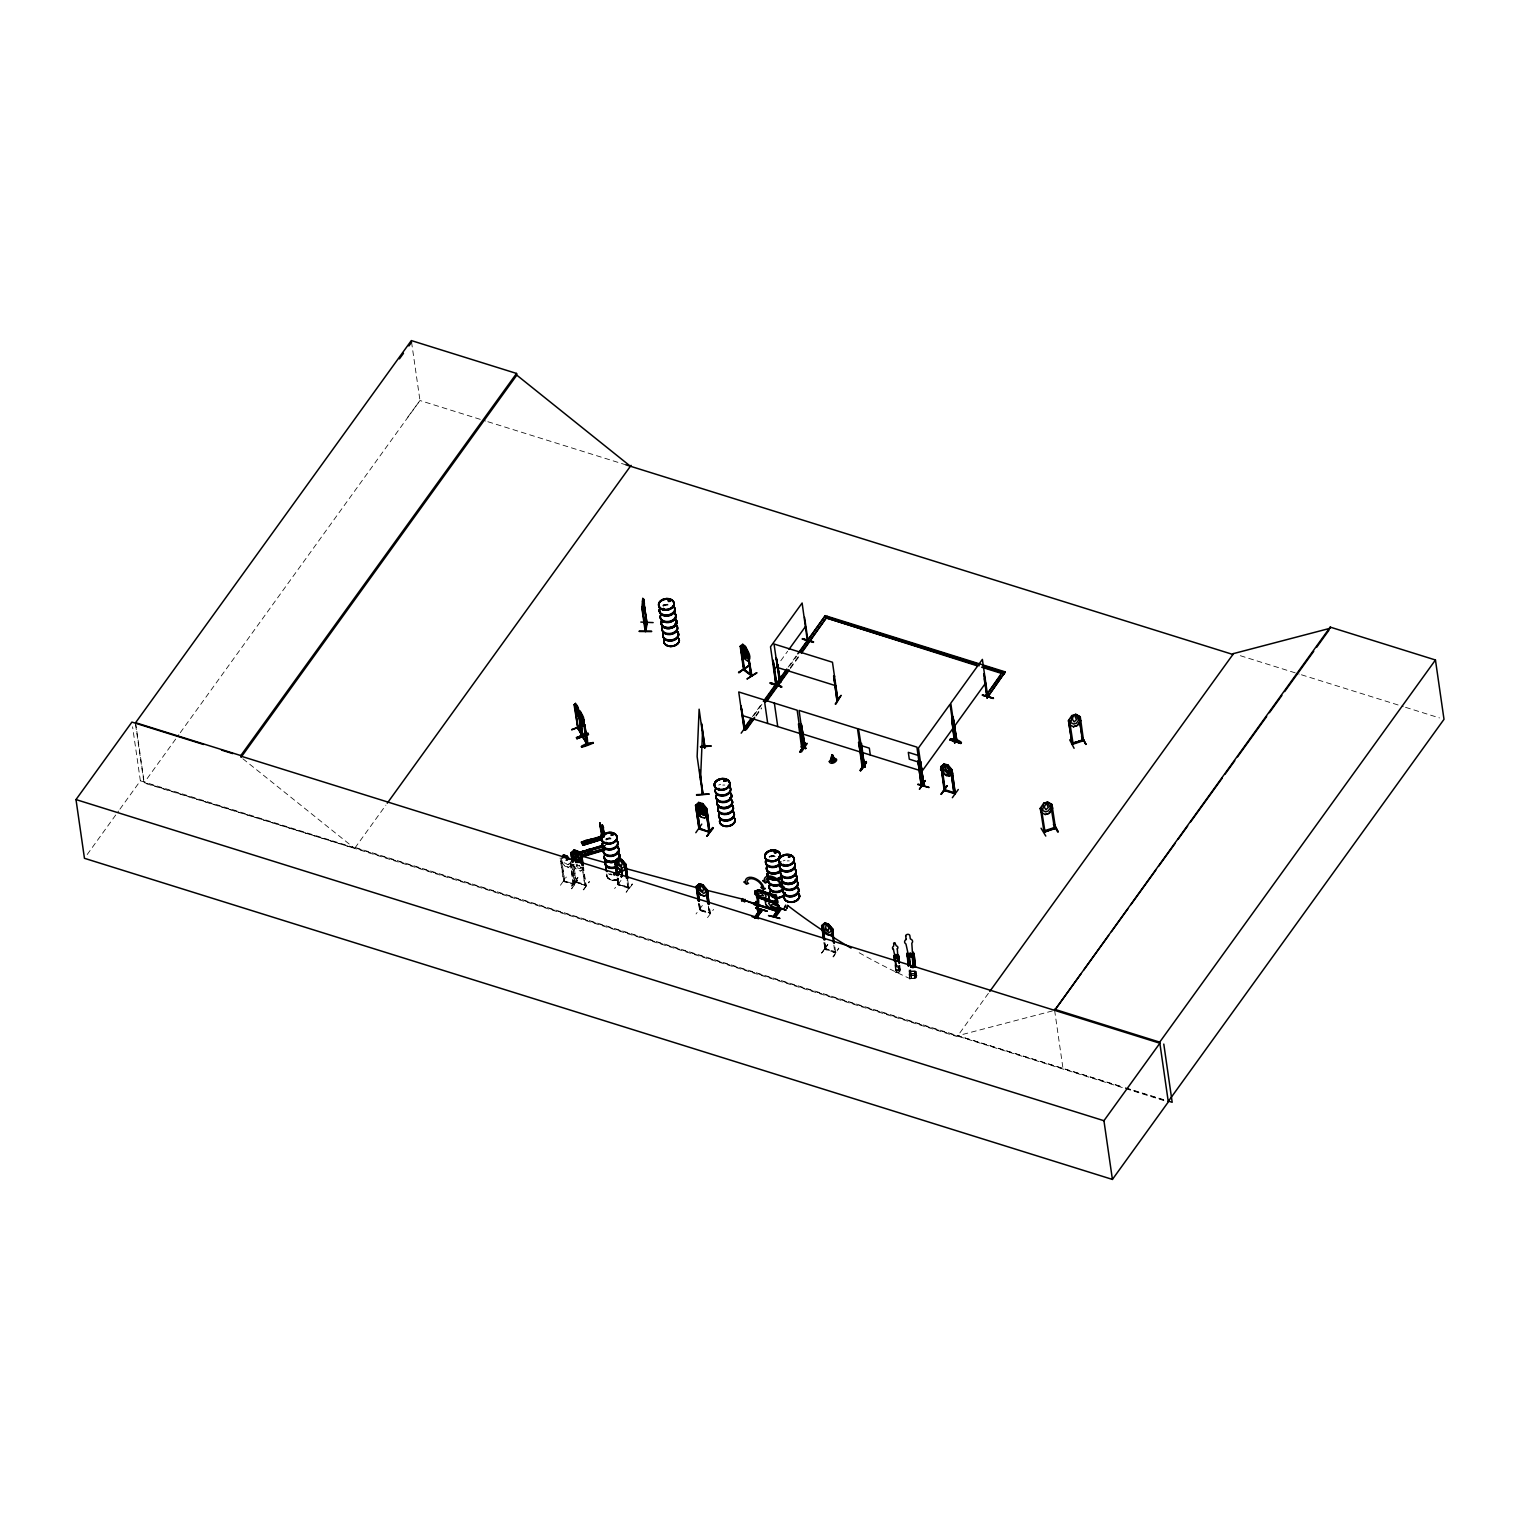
<?xml version="1.0" encoding="UTF-8"?>
<svg xmlns="http://www.w3.org/2000/svg" width="1520" height="1520" viewBox="0 0 1520 1520"><rect width="100%" height="100%" fill="white"/><g stroke="black" fill="none" stroke-linecap="round" stroke-linejoin="round"><path stroke-width="0.75" stroke-dasharray="5 3.75" d="M896.781 965.865L896.553 965.105M606.822 873.924C605.568 880.175 614.46 881.847 618.697 879.263A7.809 5.491 -8.2 0 1 610.014 879.586A7.809 5.491 -8.2 0 1 607.012 874.057A7.771 5.472 -8.2 0 0 610.033 879.586A7.771 5.472 -8.2 0 0 618.621 879.206M560.443 885.248L566.314 877.04M572.033 886.179L577.98 877.629L572.052 885.837M620.996 880.441L614.612 888.535M564.015 862.695L565.022 863.17M87.191 854.525L118.56 811.053M119.909 809.172L140.372 780.824L132.582 726.788M988.38 993.358L957.163 1036.621L144.229 782.648L178.866 734.635M180.253 732.716L419.976 400.52L411.578 342.285M135.603 724.736L144.001 782.971L354.654 848.388L385.871 805.144M560.937 861.232L564.946 866.191L568.651 867.35L571.71 864.595M568.594 867.236L564.946 866.191L560.823 861.232M572.755 865.146L576.935 870.01L580.716 871.093L583.642 868.528M564.642 881.391L563.407 881.448M580.64 870.96L583.832 868.509M571.52 886.084L577.448 877.876M574.237 883.975L573.401 883.31M573.477 864.633L576.137 882.778L574.978 882.417L572.698 864.044M577.391 880.099L571.501 888.782M571.653 888.782L577.524 880.517M585.808 884.925L584.839 884.507M582.901 865.431L585.884 885.818L584.725 885.457L582.445 867.084M583.224 889.732L589.608 881.733M583.68 889.922L589.152 881.524M618.051 884.811L618.298 883.671M618.127 878.104C615.619 887.642 622.934 884.488 627.779 887.072M780.767 660.763L787.645 651.244M627.969 886.673L627.95 888.003L627.076 880.555M628.121 886.73L628.957 887.053M752.381 716.68L762.014 703.342M788.139 667.128L796.385 655.69M626.145 892.183L632.149 883.937M753.863 715.502L762.109 704.064M789.621 665.95L796.499 656.431M755.896 715.426L761.387 707.807M790.267 667.793L798.513 656.355M755.991 716.167L761.501 708.548M790.381 668.515L799.995 655.177M702.373 905.483L696.027 913.957M699.542 903.526L700.245 909.777M700.492 910.594L710.486 912.513L709.099 912.665M709.194 912.494L709.688 912.988M707.541 917.624L713.602 909.397M821.826 952.888L827.811 944.661L821.883 952.888M824.904 942.704L826.253 949.506L824.695 948.594M834.48 951.843L835.981 952.546L824.904 948.271M833.872 945.155L834.727 952.603L834.632 951.311M835.753 951.653L825.949 949.164L834.765 952.565M832.922 956.783L838.793 948.1L833.53 956.954M407.835 417.088L419.976 400.52L485.602 421.021M577.562 864.443L575.985 866.742L578.284 865.203L581.248 868.395L578.816 864.861M579.747 865.374L577.581 866.077L576.156 864.253M899.156 965.276L900.505 972.002L895.736 972.591L897.199 972.42L895.812 972.61L894.539 961.286M899.878 972.059L899.403 964.478M909.473 978.861L916.655 977.93M911.221 978.462L909.758 970.083M914.47 978.196L915.458 978.082M916.218 977.816L909.891 978.633L908.96 970.007M897.902 965.827L896.952 965.789M569.734 863.265L567.644 864.728L562.552 861.023M581.723 867.103L579.633 868.547L577.239 867.806L574.541 864.861M564.433 880.954L563.483 880.65M700.53 909.758L699.447 909.454M700.606 910.651L699.732 903.241M835.658 951.976L834.309 943.388M909.644 978.861L908.561 970.216M914.565 978.234L913.786 971.736M563.597 880.289L564.623 881.79L561.127 858.249M563.616 881.125L574.579 884.545L571.064 861.023M575.073 881.22L576.289 881.6L575.32 881.258M576.08 882.702L574.864 881.562L585.827 885.742L576.118 882.132M573.344 884.165L570.076 860.7M574.066 883.956L564.547 881.163L574.446 883.69M618.241 884.526L629.09 887.908M628.71 887.357L619.172 884.583M699.523 909.093L700.625 909.435M698.535 903.222L699.618 910.385L710.239 913.691L709.479 906.3M825.873 949.772L825.113 942.419M835.601 952.812L824.828 949.411M1052.391 1010.952L957.809 1035.709L1123.166 1087.085M899.897 969.114L895.755 969.627M915.401 970.919C898.51 974.966 921.975 964.763 916.085 977.835M619.001 885.153L618.336 877.819M627.532 878.788L628.995 888.231L628.083 880.859M575.472 882.056L586.15 885.495L583.433 867.388M563.73 881.068L560.69 860.016M574.104 884.792L570.874 861.308M699.637 909.055L698.744 902.937M710.144 913.634L709.27 906.585M825.018 948.233L825.987 948.575M915.002 977.968L914.223 971.337M628.71 888.25L618.165 884.849L617.139 877.8M1125.427 1087.788L1163.94 1099.739M1240.339 655.709L1299.182 674.082M1301.443 674.785L1403.264 706.591M1405.525 707.313L1439.478 717.915M487.863 421.724L625.898 464.835M618.393 883.69L619.343 884.051L618.108 884.07M700.777 909.72L709.308 912.38M699.77 909.986L710.6 913.33M821.389 953.135L827.754 944.68M576.327 881.847L585.903 884.602M573.154 884.488L574.294 884.849L563.54 881.486L560.139 857.945M355.319 847.495L1123.47 1087.465M1125.712 1088.168L1163.769 1100.062M140.372 780.824L1123.546 1087.959M1125.788 1088.662L1163.845 1100.556M568.404 864.329L569.164 864.291M823.916 942.4L824.98 949.563L824.125 942.115M618.165 884.887L617.348 877.515M576.403 882.398L573.686 864.348M911.658 978.595L909.929 978.443L909.53 970.102M895.337 961.191L896.287 972.534L900.182 971.793L899.099 972.173L898.358 965.371M896.287 972.534L894.805 961.134M632.643 884.108L626.221 892.145M242.877 758.765L354.654 848.388M572.812 865.051L576.935 870.01M627.893 887.889L626.886 880.84M584.839 885.438L582.236 867.369M574.978 882.417L572.489 864.329M1054.633 1010.363L1063.088 1069.073M899.688 967.29L895.584 968.031M708.491 905.977L709.384 913.387L708.282 906.262M570.209 863.341L573.306 884.602M561.336 857.964L564.832 881.505M135.584 722.703L144.229 782.648M915.971 971.47L916.579 977.987L915.819 971.508M914.983 971.584L915.705 978.063M914.755 971.622L915.363 978.139L914.603 971.66M910.746 969.95L911.582 978.633L910.594 970.007M910.29 969.836L911.088 978.481M909.093 969.988L910.309 978.785A620.521 462.422 0.1 0 1 857.983 952.09M899.802 965.2L900.429 972.002M896.002 961.115L897.104 972.439M895.603 961.039L896.648 972.496M663.157 606.195A7.809 5.491 -8.2 0 1 669.028 605.093M662.986 605.416A7.923 5.567 -8.2 0 1 668.952 604.314M663.005 605.112A7.809 5.491 -8.2 0 1 664.848 604.39M663.043 605.758A7.923 5.567 -8.2 0 1 668.99 604.656M606.119 840.009A7.809 5.491 -8.2 0 1 611.99 838.926M605.967 839.249A7.923 5.567 -8.2 0 1 611.914 838.147M605.967 838.926A7.809 5.491 -8.2 0 1 609.824 837.843M606.005 839.572A7.923 5.567 -8.2 0 1 611.952 838.47M618.564 878.845A7.79 5.491 -8.2 0 1 609.957 879.225A7.79 5.491 -8.2 0 1 606.974 873.715A7.771 5.472 -8.2 0 0 610.831 879.529A7.771 5.472 -8.2 0 0 620.122 877.8M611.99 874.874A7.79 5.491 -8.2 0 1 608.456 873.772M611.895 874.589A7.923 5.567 -8.2 0 1 609.976 874.19M611.857 874.247A7.923 5.567 -8.2 0 1 609.938 873.867M722.76 785.08A7.809 5.491 -8.2 0 1 724.793 785.08M718.751 785.08A7.809 5.491 -8.2 0 1 720.613 784.358M771.229 856.919A7.809 5.491 -8.2 0 1 775.257 856.539M769.215 856.862A7.923 5.567 -8.2 0 1 775.162 855.76M769.215 856.558A7.809 5.491 -8.2 0 1 775.086 855.456M769.272 857.204A7.923 5.567 -8.2 0 1 775.219 856.083M787.227 860.909A7.809 5.491 -8.2 0 1 789.241 860.909M783.218 860.928A7.809 5.491 -8.2 0 1 785.061 860.206M899.365 971.888L898.643 965.105L899.365 971.888M899.536 965.865L895.432 966.587L899.536 965.865M899.973 969.969L895.869 970.691L899.973 969.969M915.648 973.332L909.492 974.415L915.648 973.332M915.819 974.928L909.663 976.03L915.819 974.928"/><path stroke-width="1.5" d="M644.062 603.535L643.739 609.615L642.751 598.386L641.877 608L642.447 607.202L645.791 631.484L647.197 622.801M758.518 914.451L755.858 902.975L757.074 903.355C761.558 931.228 754.927 898.206 756.903 901.987M775.295 900.942L776.587 901.208L775.846 904.058M576.175 704.729L577.6 711.854L576.688 705.584M581.21 713.469L582.635 720.594L581.723 714.343M696.54 795.188L709.004 794.086M699.618 770.773L703 794.371L699.656 769.975M701.575 724.242L704.957 747.84L705.052 746.871M704.406 747.669L704.444 746.016L704.881 747.213M703.076 794.181L702.335 792.737M700.549 747.099L711.018 745.997L700.549 746.586M923.704 784.13L923.381 785.726L920.626 761.444L923.685 785.023M954.465 742.653L951.71 718.39L954.883 742.824L955.586 741.969L954.503 742.691L955.415 741.038M955.7 739.993L956.213 740.031M896.477 955.32L896.002 954.446L895.964 955.605M910.613 952.926L909.834 953.116M700.511 780.026L702.506 732.697M602.471 835.943L603.459 835.544L603.763 837.197M831.63 761.843L832.257 754.699L835.183 760.589L833.815 761.919L830.946 761.235L831.839 754.946L830.946 761.235M599.754 825.626L600.134 823.042M599.868 822.7L599.906 826.652M601.692 830.376L602.376 837.729L600.704 824.923L601.065 827.773M602.376 824.676L602.281 829.749M602.205 829.084L602.3 824.98L604.694 834.328M639.255 631.484L651.605 631.598M639.198 631.104L651.567 631.199M575.472 703.418L575.776 708.548L578.816 713.697M770.26 683.468C805.315 694.583 746.966 675.013 781.261 686.793M770.488 682.632L781.489 686.451M917.795 784.567L929.1 787.493L918.061 784.073M960.906 743.356L949.867 739.974C950.551 736.915 963.3 741.057 960.83 743.527L949.829 739.651L961.134 743.071M950.361 738.91L961.457 742.672L950.38 739.366M753.73 903.887L744.781 900.391L753.996 903.279M581.932 843.087L581.476 842.118L581.913 843.068L603.326 836.589L602.566 835.373M603.155 835.734L581.495 842.156M587.689 851.656L588.601 850.345M591.679 840.978L591.736 840.009M580.469 712.025L579.443 713.127C579.405 712.823 583.566 713.146 584.136 721.05L583.699 719.986L587.518 744.572L582.331 736.079L587.119 744.705C590.425 738.777 573.515 688.541 583.148 722.931L583.851 722.456M586.644 743.907L586.511 743.166M775.732 902.291L774.725 901.74L774.668 903.089L756.58 896.591L777.518 903.146L759.278 897.826L766.137 900.714M756.599 896.686L756.694 897.484M757.682 897.522C758.271 915.458 760.171 894.235 756.542 896.876M775.542 909.473L775.789 910.917L757.777 905.388L758.005 904.248M775.295 895.033C774.212 893.418 781.128 905.236 776.169 902.994M831.269 759.658L831.915 754.813L832.181 759.107L830.813 760.437M757.644 902.861L757.112 903.602C749.987 902.766 757.359 902.272 756.58 905.198L753.863 904.362L753.844 902.785M759.107 913.824L756.846 896.458M776.454 912.817L775.941 908.656M606.936 842.65L605.758 842.422L606.613 843.106M606.024 842.916L606.1 843.068M612.617 834.214L611.458 834.955L612.066 833.758M612.484 835.05C613.89 833.245 610.014 836.228 613.073 834.822M662.606 609.197A7.771 5.472 -8.2 0 1 662.226 599.697A7.79 5.491 -8.2 0 1 674.025 603.364A7.79 5.491 -8.2 0 1 662.587 609.178A7.79 5.491 -8.2 0 1 662.226 599.678A7.771 5.472 -8.2 0 1 674.025 603.383A7.771 5.472 -8.2 0 1 662.606 609.197L663.936 608.703M663.461 609.083L663.499 608.361M669.541 600.989L670.168 600.267M670.187 601.122L669.845 600.609M718.371 789.165A7.771 5.472 -8.2 0 1 717.991 779.665A7.771 5.472 -8.2 0 1 729.771 783.351A7.809 5.491 -8.2 0 1 718.352 789.165A7.809 5.491 -8.2 0 1 717.972 779.627A7.809 5.491 -8.2 0 1 729.809 783.332A7.771 5.472 -8.2 0 1 718.371 789.165L718.903 788.329M726.066 780.881L724.831 779.874L723.862 781.299M769.519 860.681L769.728 860.149M774.288 851.903L774.326 852.758M783.123 864.272L783.997 865.013L782.857 864.899A7.809 5.491 -8.2 0 0 794.276 859.218A7.771 5.472 -8.2 0 0 782.458 855.513A7.771 5.472 -8.2 0 0 782.819 865.013A7.771 5.472 -8.2 0 0 794.238 859.199A7.809 5.491 -8.2 0 0 782.439 855.513A7.809 5.491 -8.2 0 0 782.819 865.051M788.329 857.128L789.108 855.836L789.184 857.147M779.741 918.498L768.512 915.553L779.722 918.194M646.589 623.58L643.34 599.279L647.102 623.485M642.295 608L642.523 606.917M643.91 599.279L642.751 598.519L643.796 599.773M640.851 622.079L653.144 622.592M644.48 609.52L643.853 612.579L644.309 602.927M646.627 621.832L646.418 622.687M646.551 621.946L645.24 631.579L641.877 608M645.62 630.705L646.722 622.763M744.192 648.945L744.002 653.068L745.978 655.88L746.396 653.448L744.306 648.869M1055.45 827.526L1045.019 831.896L1041.238 807.747M1040.782 812.079L1045.266 814.606L1049.237 813.295L1052.562 808.203L1052.03 804.479L1047.584 802.047L1043.613 803.339L1047.584 802.237L1051.954 804.631L1055.564 828.381L1055.241 827.222L1054.31 827.925M1083.608 740.297L1072.797 742.862L1073.158 744.173L1069.434 719.948M1073.253 715.673L1072.398 719.283L1074.165 721.943L1076.483 719.663L1074.545 715.255L1073.31 715.768M744.154 670.358L743.85 668.648M743.527 669.864L751.564 675.925L747.688 651.586L751.887 675.697L743.945 669.579L740.544 645.905L742.691 644.252L745.389 646.399L747.232 651.073L750.728 675.431L751.792 674.785L750.519 674.424L751.773 675.545M744.667 670.092L741.285 646.646L740.221 646.323L741.38 646.285M575.928 862.619L576.745 859.731L577.942 860.092M700.606 806.74L700.074 811.167L702.696 813.371L703.418 810.654L700.663 806.645M700.777 884.716L700.245 889.162L702.867 891.366L703.589 888.649L700.701 884.811M826.158 923.894L825.626 928.321L828.248 930.525L828.97 927.808L826.082 923.989M944.718 767.657L945.478 764.864L948.328 768.759M563.331 857.489L564.243 857.622M742.748 644.385L742.368 649.819L744.42 653.372L746.187 654.721L747.631 653.885M756.941 897.142L774.877 902.804M758.081 905.046L775.998 910.632M776.207 896.401L758.157 889.979L776.359 895.356M776.511 903.545L775.694 895.964L776.473 903.089M705.014 747.707L701.613 723.444M1045.779 836.057L1041.048 828.229M645.677 630.629L645.411 630.591M807.462 641.611L802.123 603.003L770.507 646.798L775.884 684.646L775.827 683.601M776.739 683.183L775.77 683.582M807.044 641.402L807.918 639.977L806.854 640.528M923.362 784.814L923.875 785.878L920.949 763.705M923.438 785.555L924.293 784.225M956.745 740.316L952.983 716.604L956.327 740.886M984.181 678.832L987.221 697.984L987.145 696.236M562.153 858.23L563.407 854.924L567.112 856.083L569.848 859.408M698.782 828.913L699.941 829.274L696.73 805.277L695.723 805.125L698.763 802.37L697.984 808.374L703.057 812.079L705.147 810.616L702.43 803.605M699.39 805.79L698.459 811.775L703.551 815.48L705.641 814.017L702.905 807.006L699.314 805.885L696.255 808.412M707.256 889.865L703.133 884.906L699.409 883.747L698.63 889.77L703.722 893.456L705.812 892.012L703.076 884.982L699.352 883.842L696.236 886.426L698.212 900.885M822.32 929.233L826.329 934.173L830.053 935.332L833.226 932.672L832.58 928.929L828.495 924.084L824.733 923.001L823.612 926.136L824.011 928.929L829.103 932.634L831.193 931.171L828.457 924.16L824.79 922.925L821.617 925.585M776.625 901.436L775.523 900.676M695.818 832.713L701.765 824.106M780.52 680.105L782.325 676.97L775.941 685.52M801.458 752.001L807.291 743.394M860.681 770.754L866.476 762.527M941.165 794.257L947.036 786.03M785.46 906.566L784.396 907.573L785.688 905.103M645.734 631.465L642.01 607.183M568.328 859.047L566.086 860.263M590.083 840.522L591.812 840.826M587.708 851.39L589.969 850.459L589.817 852.264M1071.79 743.299L1072.968 742.919M1082.734 740.962L1079.048 717.193L1080.264 716.756L1083.57 740.734L1082.24 739.784L1083.38 739.48M1045.076 831.193L1043.708 831.953L1055.412 828.096M1053.987 827.678L1043.803 830.984M1055.431 828.457L1043.917 832.257M668.287 600.742L668.344 601.331M669.788 601.008L668.078 600.457M668.857 601.654L670.206 600.799M724.869 781.071L724.204 780.273M774.63 852.188L776.188 851.561L775.523 852.435M776.416 852.568L774.801 852.891M744.743 670.206L744.553 669.142M742.634 900.752C740.81 903.298 741.741 896.99 743.033 898.928M1068.484 720.651L1072.208 744.458L1068.446 720.556L1071.809 715.54L1075.818 714.324L1080.15 716.832L1079.2 717.478M1080.815 720.499L1077.433 725.496L1073.424 726.712L1077.319 725.344L1080.682 720.499M1040.896 812.003L1040.231 808.355L1043.613 803.339L1042.72 810.502L1045.57 811.889L1048.135 811.034L1050.377 807.975L1047.584 802.237M1052.467 808.298L1049.237 813.295L1045.266 814.397M944.471 789.241L945.212 790.818L940.975 766.498L944.566 790.134L955.301 793.478L951.957 769.861M944.167 790.514L941.108 766.574M941.982 766.536L941.051 766.669L944.129 763.895L947.853 765.016L952.071 769.861L952.546 773.68M941.051 766.669L944.186 764.009L943.331 769.918L948.442 773.585L950.551 772.103L947.815 765.092L951.995 769.937L955.111 793.763L944.3 790.514M945.725 775.067C929.974 755.364 956.175 793.497 944.129 763.895M952.071 769.861L950.608 769.937L954.047 793.554L950.817 769.652M947.853 765.016L949.392 776.283L952.413 773.604M776.91 684.057L773.091 660.326L776.511 684.627M743.945 728.897L745.294 730.075L741 705.945L745.294 730.075L744.078 729.695M780.596 682.1L776.302 657.989L780.596 682.1L779.304 680.979M802.313 639.046L813.637 641.953L802.636 638.59M746.966 724.964L741.171 733.172M782.325 676.97L776.397 685.235M745.503 729.79L744.135 729.809L738.739 691.961L797.164 710.22L802.617 748.049M777.48 684.38L780.805 681.815M798.437 723.9L801.667 747.802L802.731 748.011L799.425 724.204M833.739 675.925L836.874 699.789L833.739 675.925L837.919 700.093L832.466 662.245L774.041 644.005L779.494 681.796M834.727 676.229L833.53 676.21M801.325 724.394L805.505 748.543L801.325 724.394L804.593 748.239L805.619 748.505M801.382 746.776C804.764 747.973 800.318 745.94 801.667 747.802M801.819 747.384L802.617 747.973M805.714 743.28L799.9 751.982L805.771 743.337M837.007 699.789C840.123 698.991 834.936 698.25 837.862 700.036M836.874 698.934L838.109 698.896M835.202 704.026L841.054 695.324L835.81 704.197M804.27 747.27L805.524 747.897M858.553 742.634L859.75 742.653L858.553 742.634L862.942 766.498L857.489 728.669L799.064 710.41L804.403 748.182L805.828 748.22L804.479 746.985M863.626 766.935L860.548 743.147L864.728 767.22L863.873 765.757M864.576 767.239L861.536 743.451M861.707 765.282L863.493 766.023M861.745 765.472L862.809 765.567M861.954 766.118L858.762 742.349M860.244 770.013C873.696 749.474 860.871 773.015 860.377 770.412M860.187 770.678L866.02 761.71M917.985 761.102L921.158 784.871L917.985 761.102L922.203 785.251L916.921 747.137L858.496 728.878L864.728 767.22M984.048 673.55L987.297 697.984L983.915 674.405M993.263 698.516L982.224 695.153L993.168 698.193M982.528 694.868L993.51 698.25M920.968 784.225L922.355 784.073L921.31 783.712M919.448 789.184L925.3 780.501L919.505 789.089M987.829 697.167L986.917 697.794L987.753 696.217M941.279 794.371L947.074 785.65L941.222 793.877M945.212 790.742L942.039 766.84M953.933 792.699L954.978 792.908M952.356 797.696L958.284 789.488M1080.967 973.864L1054.633 1010.363L1330.228 627.114L1435.45 659.984L1159.703 1042.131L1168.31 1101.943L1112.412 1179.425L84.455 858.306L76 799.577L131.917 722.095L203.604 744.496M240.806 755.573L516.553 373.445L411.331 340.575L135.584 722.703L240.806 755.573L241.053 757.283L516.8 375.155L516.553 373.445M387.258 803.206L631.066 465.348M575.605 703.361L574.598 704.444L577.923 728.916L574.066 704.634C581.951 701.575 578.265 732.222 582.008 735.927L577.695 727.035M587.347 743.622L583.338 736.934M564.699 855.988L567.511 859.902M572.166 862.068L571.007 852.549L574.123 849.984L577.847 851.143L582.027 856.007M572.831 860.13L571.995 852.739M574.199 850.098L573.287 856.083L575.966 859.028M576.232 861.441L571.539 856.292L575.681 861.232L580.184 862.562M575.396 858.952L572.204 861.422M581.913 865.108L580.602 856.083L581.799 856.102M582.578 863.17L581.913 856.007L583.11 865.146M580.545 862.885L579.101 859.902L575.32 858.838M579.348 862.372C586.473 855.627 578.265 866.039 575.244 861.061M615.011 860.966L617.006 875.159M616.797 875.444C613.225 855.323 616.436 857.641 617.785 875.748M618.013 858.515L621.718 859.484L625.917 864.348L627.741 878.503M615.372 864.709L619.552 869.573L623.276 870.751L626.449 868.072L625.917 864.348L627.532 878.788M615.486 864.728L619.666 869.421L623.257 870.542M621.68 859.56L624.416 866.571L622.326 868.034L617.234 864.329L618.089 858.439L614.821 860.985L618.013 858.325L621.661 859.56L625.746 864.424L624.625 863.854L626.753 878.199M626.544 878.484L624.72 864.101M773.889 670.282L778.012 664.582M789.013 649.344L805.505 626.487M751.013 718.58L744.135 728.099L746.377 729.505L744.249 728.84M763.382 701.423L786.771 669.028M797.772 653.79L825.265 615.676L1005.195 671.878L988.323 696.046L1005.195 671.878M745.617 726.94L751.108 719.321M764.864 700.264L786.866 669.769M799.254 652.612L825.265 615.676M746.263 728.764L754.509 717.345M765.51 702.088L788.899 669.693M801.268 652.536L827.393 616.341L801.382 653.277M746.377 729.505L754.623 718.067M766.992 700.929L788.994 670.434M695.571 805.049L698.953 829.008M696.312 808.317L699.314 805.676L703.019 806.835L707.218 811.699L707.693 815.518M704.083 814.701L700.302 813.637L696.293 808.678M698.991 828.97L709.688 832.314L706.667 808.393L702.468 803.529L706.591 808.488L709.954 831.991L698.991 828.571M696.673 812.079C698.839 815.404 704.368 821.313 707.75 815.423M703.019 806.835L707.028 811.775M700.302 813.637L704.007 814.587L707.066 812.041M700.112 828.343L709.574 832.257L705.261 808.45L706.458 808.469M704.007 814.587L707.009 812.136M704.558 817.893L707.636 815.347M699.922 828.628L698.972 827.678L699.884 828.381M696.692 804.992L699.751 829.217M708.776 830.775L709.612 831.421M708.852 831.649L705.66 808.108M712.728 827.545L706.876 836.247L712.823 827.602M706.876 836.247L713.355 828.134M696.236 886.426L698.421 900.6M699.2 901.189L697.376 886.806M708.928 904.229L707.313 889.77L707.788 893.589L704.672 896.173L700.967 895.014L696.958 890.055M700.967 895.014L696.844 890.055M707.94 903.925L705.907 889.827L707.104 889.846M704.672 895.964L701.005 894.938M829.217 761.558L832.029 757.967M829.312 761.748C831.459 766.726 841.662 758.309 833.587 758.385M754.908 891.309L755.269 894.292L760.076 897.047L763.553 898.13L766.042 897.085L765.757 895.166C764.446 892.164 752.78 887.699 755.155 894.292L760.304 898.51M755.573 892.525L761.501 893.38L763.572 895.831L759.886 895.622L755.649 892.449M776.245 896.477L758.271 890.777L776.454 896.192M758.974 889.922L754.775 891.233L758.993 889.732L763.629 891.176L768.607 895.66L769.044 898.643M753.863 904.362L756.58 905.198M755.953 901.645L757.321 903.013L755.953 901.645L757.169 902.025M775.675 910.138L757.682 904.495L775.789 910.917M755.896 908.143L767.182 911.107L756.238 907.687M764.845 899.935L769.101 898.548L768.683 895.565M754.243 917.681L760.209 909.454M754.68 917.795L760.722 909.302L754.851 917.871M762.128 910.043L756.067 918.251L762.584 910.195M765.757 904.666L765.396 901.588M756.2 918.27L762.052 909.986M769.595 900.296L774.25 901.55L779.114 906.034M776.34 895.204L777.195 903.602M774.155 901.721L779.228 906.034L779.665 909.017L775.447 910.499M776.188 901.778L774.991 900.182L775.124 901.17M774.725 902.538L775.466 900.904M776.036 900.79L774.82 900.41M770.906 908.884L765.833 904.571M773.091 916.446L779.057 908.2L786.049 909.872L779.437 907.801M773.604 916.541L779.57 908.067M779.627 908.428L773.585 916.275M779.665 909.017L771.78 907.782L768.474 903.051L770.944 902.006M774.915 917.016L780.862 908.466L774.934 916.674M775.504 917.168L781.432 908.96M921.804 771.514L953.42 727.719M954.161 726.693L985.758 682.879M1000.692 675.298L986.195 695.381L1001.908 672.752L1004.15 674.215M823.251 937.688L821.807 925.566L823.783 939.759M824.239 938.011L822.738 925.984L824.771 940.063M828.4 924.236L832.637 929.024M826.329 934.173L830.11 935.256L833.112 932.596M832.694 928.948L831.288 928.986L832.485 929.024L834.309 943.388M989.767 991.439L1233.556 653.581L1330.38 628.216L1330.228 627.114M1083.741 970.026L1108.669 935.465M1111.443 931.627L1128.068 908.58M1130.842 904.742L1155.789 870.181M1158.563 866.343L1175.188 843.296M1177.962 839.458L1187.652 826.006M1190.426 822.168L1222.308 777.993M1225.082 774.155L1234.772 760.722M1237.546 756.884L1266.654 716.547M1269.409 712.709L1281.892 695.438M1284.666 691.581L1313.755 651.263M1316.529 647.425L1328.993 630.135M1112.412 1179.425L1103.938 1120.715L1159.855 1043.233L241.699 756.39M1168.253 1101.468L1444 719.321L1435.45 659.984M399.437 358.853L403.484 353.324M408.88 345.971L411.578 342.285M894.102 942.989L893.532 946.295A2.793 1.976 -6.1 0 0 893.399 949.335L893.399 949.449M948.556 770.393L946.39 771.115L944.946 769.31M590.102 852.093L589 850.535M579.709 715.863L578.626 717.117L575.13 708.111M584.744 724.603L583.642 725.876L584.668 724.774M666.387 627.551L665.513 627.627M611.515 835.411L611.667 833.91M725.857 780.976L723.919 781.166M790.324 856.824L788.595 856.691M1050.662 804.669L1054.538 828.761M577.41 728.042L577.847 727.187M582.35 736.003L577.676 728.042M952.983 716.604L956.84 740.202M923.989 785.726L918.422 748.03L950.038 704.235L955.529 742.102M898.548 956.08L897.389 956.327L897.883 960.868L898.016 954.997L898.928 963.034M908.124 965.922L907.155 953.192L907.82 954.351M913.311 954.332L913.368 952.413L914.28 967.328M755.953 908.01L766.84 911.183M785.764 910.195L779.095 907.915M699.485 883.861L696.35 886.483L697.49 886.73M758.822 914.432L756.504 902.063L757.739 902.443M776.093 902.177L756.789 896.306M776.625 912.969L777.67 913.197L776.929 908.751M749.17 655.861C747.897 659.034 742.045 656.127 745.655 654.531L747.916 658.388L746.016 654.36L747.023 652.631L745.446 653.41L743.299 649.762L745.085 653.619L744.059 655.424L741.076 649.629M747.46 660.782C753.217 658.369 747.042 649.705 745.275 646.475M893.532 943.445L894.824 943.027M802.351 638.894L813.314 642.428M787.626 905.426L786.98 908.39L787.626 905.426A620.521 462.422 0.1 0 0 851.048 948.1M578.36 859.788L580.469 858.325L580.051 855.532L577.733 851.295L574.066 850.06M1069.719 739.822L1074.089 748.296M741.228 649.325C745.351 643.967 740.24 657.647 746.681 658.122L748.125 657.267M745.883 649.8L749.227 655.462L743.185 647.634L745.883 649.8L747.726 654.474M744.914 658.692C736.649 642.067 745.921 667.052 749.569 659.148M748.353 666.292L738.511 672.448M738.929 672.828L748.315 665.931L738.815 672.334M744.325 669.807L751.697 674.728M756.922 672.942L746.966 679.003L756.58 672.638M725.686 781.166L725.477 780.159M774.478 851.713L776.511 851.903M775.371 852.777L776.15 852.625M758.005 913.482L759.126 913.767M777.48 913.216L776.758 908.808M702.487 792.547L702.563 794.39L697.129 756.542L699.124 709.194L704.52 747.859M831.972 755.174L835.05 759.791M744.154 728.555L745.256 728.84M745.389 729.752L744.344 729.372L741 705.945M864.652 766.441L862.144 765.833M1083.551 740.696L1072.322 744.401M911.126 966.967L913.254 967.556L911.164 967.214M894.33 956.612L895.508 956.593M895.451 956.612L894.197 955.472L898.016 954.997M897.655 956.175L898.415 960.811M898.776 956.194L899.46 962.958M912.893 954.389L914.147 967.347M915.363 967.195L914.09 954.237L915.477 967.176M668.743 600.381L669.769 600.476M779.703 680.618L780.482 680.846M863.816 766.593L864.842 766.859M945.212 789.925L944.186 789.659M574.427 704.368L575.016 705.147L574.066 704.634M576.992 706.002L579.215 712.253L578.151 711.645L583.034 737.694L579.994 713.564M577.049 714.457L578.702 716.927M580.108 716.813L583.775 725.819L580.032 716.908M571.729 729.524L583.338 725.42L571.748 729.847M578.227 728.156L581.723 734.939M581.818 734.312L581.78 734.996M576.384 737.485C600.324 730.284 580.868 732.906 576.935 738.796L588.411 734.179L576.65 738.264M576.441 737.903L588.012 733.742L588.506 734.692L576.859 738.625M593.351 743.033C585.827 741.247 570.722 752.78 593.351 743.014M769.614 900.106L765.339 901.683L769.652 900.22M1068.636 720.632L1069.852 720.556L1068.788 720.898M1071.923 743.584L1082.392 740.183M1072.949 743.774L1071.942 744.078L1083.494 739.442M1085.812 744.439L1081.575 736.421L1085.812 743.945M1046.33 803.054L1044.202 807.082L1045.95 809.742L1048.287 807.462L1046.387 803.149M1040.231 808.355L1041.656 808.355L1040.44 808.431L1044.031 832.219M1050.852 804.859L1052.068 804.935L1050.624 804.84M1054.006 823.973L1058.262 832.029L1054.025 824.011M600.21 827.241L599.963 826.025M603.63 828.02L602.699 825.683M603.839 831.269L604.846 835.183M603.573 836.57L602.68 830.528M601.806 837.767L582.54 844.303L582.977 845.253L602.148 839.116L600.628 835.259L603.117 834.651L603.573 837.254M581.571 842.099L583.718 841.244L584.991 843.961M585.162 840.807C589.057 847.134 582.274 839.363 587.328 840.142L588.62 842.859M589.285 839.762L591.432 838.907L592.724 841.624M600.419 827.944L601.673 835.867M581.647 842.498L603.079 836.076M603.364 835.145L603.174 836.418L581.799 842.726M601.863 838.451L582.54 844.322L582.977 845.253L602.243 839.42M581.533 841.89L582.844 844.816L602.11 838.983L601.92 837.976M580.374 852.131L583.585 850.839L585.561 855.209L583.585 850.839M586.53 850.269L589.741 848.977L591.698 853.347L589.741 848.977M579.101 852.549L602.718 845.348M579.234 852.701L602.775 845.576M579.348 853.081L602.927 846.032M577.334 853.993L605.245 845.633M577.581 854.506L603.288 846.811M580.735 855.703L604.295 848.616M580.716 855.893L604.333 848.825M604.447 849.205L580.925 856.33L604.675 849.414M581.191 856.748L604.713 849.623M581.305 857.128L604.865 850.079M589.456 852.169L587.651 851.409M909.492 954.142L913.064 953.705L914.565 967.29M909.454 954.465L914.128 954.218M897.807 956.46L895.071 956.935L893.399 949.335M912.589 954.674L908.466 955.377L912.608 954.864L911.81 943.255A4.18 2.964 -6.1 0 0 910.309 938.923L909.834 935.579A2.09 1.482 -6.1 0 0 907.554 934.363A2.09 1.482 -6.1 0 0 905.692 936.092L905.711 936.263M907.421 955.605L908.086 956.764L913.33 956.099L913.634 954.826L913.843 956.346L907.649 957.125L907.44 955.453M910.784 966.891L914.964 966.682L910.822 967.195M750.994 675.013L747.688 651.586M700.549 746.605L711.018 746.016M696.54 794.656L709.004 794.029M1081.537 735.927L1085.907 744.325M1057.559 831.744L1053.379 824.239M612.028 833.739L613.301 834.518L611.553 835.259M612.123 835.164L611.135 835.012M642.656 600.001L643.416 602.186M642.504 600.97L643.53 607.24L643.663 603.82M581.894 734.92L578.664 711.189M699.105 828.533L695.514 805.41L696.502 805.714M894.824 942.894L896.287 945.839A2.793 1.976 -6.1 0 1 897.294 948.841L897.313 948.955M586.891 743.755L583.699 719.986M588.791 852.492L587.727 851.656M833.321 758.936L834.366 759.183M743.033 899.251L706.933 890.302M580.811 855.494L582.122 864.823M697.946 888.022L626.487 868.737M606.537 863.037L582.293 856.197L580.336 851.827M945.668 775.162L949.468 776.188M775.77 683.791L773.091 660.326M950.608 769.937L951.596 770.241M860.339 743.432L861.346 743.736M917.776 761.387L918.764 761.691M945.44 789.887L954.712 792.889M1168.481 1101.145L1172.186 1102.304L1163.788 1044.069M1233.404 653.524L1232.91 654.474L625.898 464.835M825.379 616.398L976.049 663.48M982.794 665.589L1005.29 672.619M979.279 665.741L826.253 617.937L977.132 665.779M983.782 667.147L1004.036 673.474M981.635 667.185L1001.889 673.512M986.1 694.64L988.228 695.305M777.423 667.489L835.848 685.748M918.042 755.383L908.314 752.343L909.302 759.183L919.03 762.242M861.707 745.769L869.326 748.144L870.314 754.984M802.446 733.894L860.89 752.153M861.878 752.362L920.303 770.621M742.121 715.464L800.565 733.704M698.687 802.465L702.468 803.529M705.261 808.45L706.249 808.754M697.433 886.407L699.409 900.904M821.75 925.661L822.852 925.908M614.764 861.346L615.752 861.669M624.511 864.386L625.499 864.709M696.179 886.787L697.167 887.091M705.907 889.827L706.895 890.131M821.541 925.946L822.548 926.269M777.157 912.228L778.088 912.627L777.461 908.219M571.083 852.758L572.052 853.024M571.862 853.347L570.874 853.043L572.375 861.783M580.602 856.083L581.59 856.387M563.331 855.019L567.074 856.159L568.556 859.066M1054.481 1009.261L1159.703 1042.131M221.54 750.101L232.731 753.597M752.077 916.769L758.689 918.726M76 799.577L1103.938 1120.715M1082.582 740.962L1079.048 717.193M831.611 928.625L833.53 942.799M706.249 889.466L708.149 903.64M615.79 861.118L617.994 875.463M744.192 670.339L740.639 646M802.617 746.757L801.382 746.833M698.858 828.115L699.713 829.255M898.833 956.156L894.045 956.764L894.558 961.305M1080.264 716.756L1075.78 714.438M1069.016 724.375L1073.462 726.807M774.421 903.089L779.19 905.939M744.23 655.424L747.023 657.514M516.8 375.155L630.42 466.26M777.917 912.475L777.347 907.972M757.682 902.766L756.124 901.417M696.179 808.678L700.359 813.542M696.73 811.984L700.853 816.943M579.101 859.902L583.224 864.861M1075.723 714.362L1078.592 720.176L1076.331 723.235L1073.766 724.09L1070.916 722.703L1071.923 715.711M574.921 704.919L578.322 728.783M601.521 835.924L602.528 837.672M600.856 836.285L601.939 838.584M589.266 839.553L590.539 842.27M586.473 849.965L588.411 854.031M835.183 760.589L832.542 754.965L834.727 761.368M776.435 902.861L776.207 903.887M642.884 598.538L643.663 600.742M577.011 705.945L579.101 712.291M602.946 832.618L602.528 829.673M581.533 735.243L578.151 711.645M601.255 828.476L601.559 830.148M908.466 955.377L905.958 943.996A4.18 2.964 -6.1 0 1 906.167 939.436L906.148 939.265M832.333 755.174L833.815 761.919M603.193 832.542L603.82 836.513M987.867 697.281L982.376 659.395L950.779 703.209L956.213 740.962M951.71 718.39L955.111 742.672M924.331 784.111L924.445 785.175M912.893 952.47L913.064 953.705M905.692 936.092L906.167 939.436M895.527 954.541L895.774 956.251M807.88 639.939L808.032 640.908L804.555 617.386M776.302 657.989L779.836 681.473M774.364 703.095L777.746 726.579M764.332 699.96L767.714 723.444M740.221 646.323L743.584 669.94M775.808 902.5L775.998 903.83M758.366 889.694L758.271 890.777M707.199 889.77L709.137 903.944M643.34 599.279L647.007 623.675M583.262 720.423L586.568 744.04M581.381 713.317L582.996 724.489M579.576 713.07L583.034 737.694M576.346 704.558L577.961 715.73M572.052 852.758L573.363 862.087M913.368 952.413L914.926 967.043M912.38 954.085L913.729 967.195M911.943 954.484L913.349 967.442M909.359 957.011L910.252 965.675M909.207 957.049L910.138 965.694M908.827 956.726L909.72 965.542M908.39 957.125L909.112 963.623M907.649 953.135L908.827 963.661M907.478 954.883L908.618 965.675M907.155 953.192L908.504 965.694M898.339 954.959L899.175 962.863M895.888 961.134L895.204 956.498L895.451 961.191M894.52 955.434L895.09 961.229M894.197 955.472L894.805 961.134M832.143 755.212L832.675 762.09M897.294 948.841L897.826 956.593M644.328 602.87L644.366 609.558M673.493 612.693A7.79 5.491 -8.2 0 1 671.327 621.889A7.79 5.491 -8.2 0 1 660.402 617.804M673.512 612.256A7.923 5.567 -8.2 0 1 670.358 621.908A7.923 5.567 -8.2 0 1 660.44 615.961M673.873 606.803A7.923 5.567 -8.2 0 1 667.394 615.809A7.923 5.567 -8.2 0 1 660.25 608.057M674.614 612.636A7.809 5.491 -8.2 0 1 669.237 621.357A7.809 5.491 -8.2 0 1 660.44 615.258M673.835 607.24A7.809 5.491 -8.2 0 1 667.432 616.113A7.809 5.491 -8.2 0 1 660.383 608.475M674.766 612.959A7.923 5.567 -8.2 0 1 669.294 621.813A7.923 5.567 -8.2 0 1 660.402 615.619M673.835 606.48A7.923 5.567 -8.2 0 1 667.337 615.467A7.923 5.567 -8.2 0 1 660.193 607.734M674.5 607.411A7.79 5.491 -8.2 0 1 666.273 615.049A7.79 5.491 -8.2 0 1 660.25 607.392M677.426 632.187A7.79 5.491 -8.2 0 1 672.049 640.908A7.79 5.491 -8.2 0 1 663.271 634.828M677.483 631.769A7.923 5.567 -8.2 0 1 670.985 640.756A7.923 5.567 -8.2 0 1 663.841 633.023M675.621 619.742A7.79 5.491 -8.2 0 1 669.237 628.596A7.79 5.491 -8.2 0 1 662.207 620.977A7.752 5.453 -8.2 0 0 669.237 628.577A7.752 5.453 -8.2 0 0 675.602 619.761M675.602 619.419A7.828 5.51 -8.2 0 1 669.199 628.292A7.828 5.51 -8.2 0 1 662.131 620.654M677.388 626.563A7.923 5.567 -8.2 0 1 670.054 634.277A7.923 5.567 -8.2 0 1 662.169 627.95M675.241 624.245A7.923 5.567 -8.2 0 1 676.533 625.29M677.274 631.104A7.809 5.491 -8.2 0 1 670.871 639.977A7.809 5.491 -8.2 0 1 663.822 632.339M677.331 626.962A7.809 5.491 -8.2 0 1 670.092 634.581A7.809 5.491 -8.2 0 1 662.321 628.349M675.222 624.682A7.809 5.491 -8.2 0 1 676.495 625.708M677.426 631.427A7.923 5.567 -8.2 0 1 670.928 640.433A7.923 5.567 -8.2 0 1 663.784 632.681M675.051 623.599A7.79 5.491 -8.2 0 1 671.935 633.118A7.79 5.491 -8.2 0 1 662.188 627.247M617.728 847.552A7.79 5.491 -8.2 0 1 611.344 856.406A7.79 5.491 -8.2 0 1 604.295 848.768M617.785 847.115A7.923 5.567 -8.2 0 1 611.287 856.102A7.923 5.567 -8.2 0 1 604.143 848.369M604.314 855.228A7.79 5.491 -8.2 0 0 613.073 861.327A7.79 5.491 -8.2 0 0 618.45 852.606A7.771 5.472 -8.2 0 1 614.061 861.061A7.771 5.472 -8.2 0 1 604.124 856.672M617.234 851.96A7.79 5.491 -8.2 0 1 615.068 861.156A7.79 5.491 -8.2 0 1 604.162 857.052A7.771 5.472 -8.2 0 0 614.118 861.441A7.771 5.472 -8.2 0 0 618.488 852.986M616.835 840.636A7.923 5.567 -8.2 0 1 611.382 849.49A7.923 5.567 -8.2 0 1 602.471 843.296M617.576 846.45A7.79 5.491 -8.2 0 1 611.173 855.323A7.79 5.491 -8.2 0 1 604.143 847.685M616.797 841.073A7.79 5.491 -8.2 0 1 611.42 849.775A7.79 5.491 -8.2 0 1 602.642 843.695M617.728 846.773A7.923 5.567 -8.2 0 1 611.23 855.779A7.923 5.567 -8.2 0 1 604.086 848.027M616.797 840.294A7.923 5.567 -8.2 0 1 611.325 849.148A7.923 5.567 -8.2 0 1 602.414 842.973M616.626 839.971A7.79 5.491 -8.2 0 1 611.249 848.692A7.79 5.491 -8.2 0 1 602.49 842.612M621.319 870.124A7.79 5.491 -8.2 0 1 614.004 874.874M606.024 870.086A7.79 5.491 -8.2 0 1 606.955 867.255M621.395 869.744A7.923 5.567 -8.2 0 1 613.947 874.589M605.853 869.725A7.923 5.567 -8.2 0 1 606.803 866.837M617.31 852.549A7.771 5.472 -8.2 0 1 618.792 859.047A7.771 5.472 -8.2 0 0 617.31 852.568A7.79 5.491 -8.2 0 1 618.811 859.066M617.614 860.32A7.79 5.491 -8.2 0 1 609.216 862.277A7.79 5.491 -8.2 0 1 604.238 857.641A7.771 5.472 -8.2 0 0 609.235 862.258A7.771 5.472 -8.2 0 0 617.614 860.32A7.771 5.472 -8.2 0 1 609.235 862.258A7.771 5.472 -8.2 0 1 604.257 857.66M621.186 869.022A7.809 5.491 -8.2 0 1 613.833 873.791M607.012 871.663A7.809 5.491 -8.2 0 1 606.062 867.559M621.547 867.939A7.923 5.567 -8.2 0 1 613.89 874.247M606.138 870.808A7.923 5.567 -8.2 0 1 606.746 866.514M616.873 866.666A7.923 5.567 -8.2 0 1 607.335 866.647A7.923 5.567 -8.2 0 1 605.815 860.016M619.457 858.781A7.923 5.567 -8.2 0 1 620.293 860.054M616.759 866.229A7.809 5.491 -8.2 0 1 607.354 866.21A7.809 5.491 -8.2 0 1 605.853 859.674M619.305 858.439A7.809 5.491 -8.2 0 1 620.141 859.693M616.911 867.312A7.809 5.491 -8.2 0 1 607.506 867.293A7.809 5.491 -8.2 0 1 606.024 860.757M616.93 866.989A7.923 5.567 -8.2 0 1 607.373 866.989A7.923 5.567 -8.2 0 1 605.872 860.358M730.531 793.687A7.809 5.491 -8.2 0 1 725.154 802.427A7.809 5.491 -8.2 0 1 716.357 796.328M730.569 793.269A7.923 5.567 -8.2 0 1 724.09 802.256A7.923 5.567 -8.2 0 1 716.927 794.523M730.037 798.076A7.809 5.491 -8.2 0 1 731.31 799.102A7.771 5.472 -8.2 0 0 730.018 798.152M728.289 785.403A7.923 5.567 -8.2 0 1 725.135 795.074A7.923 5.567 -8.2 0 1 715.217 789.127M730.379 792.604A7.809 5.491 -8.2 0 1 723.976 801.477A7.809 5.491 -8.2 0 1 716.927 793.839M728.327 786.182A7.809 5.491 -8.2 0 1 726.161 795.397A7.809 5.491 -8.2 0 1 715.217 791.293M730.531 792.927A7.923 5.567 -8.2 0 1 724.033 801.933A7.923 5.567 -8.2 0 1 716.889 794.181M729.448 786.125A7.809 5.491 -8.2 0 1 725.04 794.618A7.809 5.491 -8.2 0 1 715.065 790.21M733.191 812.155A7.809 5.491 -8.2 0 1 726.788 821.028A7.809 5.491 -8.2 0 1 719.739 813.39M733.229 811.737A7.923 5.567 -8.2 0 1 726.75 820.724A7.923 5.567 -8.2 0 1 719.606 812.991M733.97 817.57A7.809 5.491 -8.2 0 1 728.593 826.31A7.809 5.491 -8.2 0 1 719.796 820.211M732.222 800.964A7.79 5.491 -8.2 0 1 723.995 808.621A7.79 5.491 -8.2 0 1 717.972 800.945A7.771 5.472 -8.2 0 0 723.995 808.602A7.771 5.472 -8.2 0 0 732.203 800.964M732.298 805.258A7.923 5.567 -8.2 0 1 726.845 814.112A7.923 5.567 -8.2 0 1 717.934 807.918M733.039 811.072A7.809 5.491 -8.2 0 1 726.636 819.945A7.809 5.491 -8.2 0 1 719.587 812.307M732.26 805.676A7.809 5.491 -8.2 0 1 726.864 814.416A7.809 5.491 -8.2 0 1 718.086 808.317M733.191 811.395A7.923 5.567 -8.2 0 1 726.693 820.401A7.923 5.567 -8.2 0 1 719.549 812.649M732.26 804.916A7.923 5.567 -8.2 0 1 726.788 813.77A7.923 5.567 -8.2 0 1 717.877 807.595M732.108 804.593A7.809 5.491 -8.2 0 1 726.712 813.333A7.809 5.491 -8.2 0 1 717.934 807.234M733.951 817.608A7.771 5.472 -8.2 0 1 729.562 826.063A7.771 5.472 -8.2 0 1 719.625 821.674M782.002 876.109A7.809 5.491 -8.2 0 1 771.476 879.092A7.809 5.491 -8.2 0 1 768.322 871.834A7.771 5.472 -8.2 0 0 771.476 879.054A7.771 5.472 -8.2 0 0 781.964 876.09M766.46 859.503A7.923 5.567 -8.2 0 0 769.652 866.856A7.923 5.567 -8.2 0 0 780.311 863.835A7.923 5.567 -8.2 0 0 787.607 871.625A7.923 5.567 -8.2 0 0 794.105 862.619M778.81 857.204A7.923 5.567 -8.2 0 1 780.102 858.249M781.052 869.573A7.809 5.491 -8.2 0 1 771.457 872.803A7.809 5.491 -8.2 0 1 766.669 866.704M780.273 864.177A7.809 5.491 -8.2 0 1 769.747 867.16A7.809 5.491 -8.2 0 1 766.612 859.902M780.273 863.493A7.923 5.567 -8.2 0 1 769.595 866.533A7.923 5.567 -8.2 0 1 766.422 859.18M778.753 856.881A7.923 5.567 -8.2 0 1 780.045 857.926M780.843 861.688A7.809 5.491 -8.2 0 1 771.495 866.457A7.809 5.491 -8.2 0 1 765.738 860.225M778.62 856.558A7.809 5.491 -8.2 0 1 779.912 857.584M780.007 871.245A7.923 5.567 -8.2 0 1 770.526 873.012A7.923 5.567 -8.2 0 1 766.612 867.065M780.045 871.587A7.923 5.567 -8.2 0 1 770.583 873.354A7.923 5.567 -8.2 0 1 766.669 867.407M780.026 871.91A7.809 5.491 -8.2 0 1 770.678 873.658A7.809 5.491 -8.2 0 1 766.821 867.787M785.384 893.152A7.809 5.491 -8.2 0 1 776.017 897.902A7.809 5.491 -8.2 0 1 770.26 891.708A7.771 5.472 -8.2 0 0 776.036 897.902A7.809 5.491 -8.2 0 0 785.384 893.171A7.771 5.472 -8.2 0 1 776.036 897.902A7.809 5.491 -8.2 0 1 770.26 891.67M768.398 879.396A7.923 5.567 -8.2 0 0 773.243 885.571A7.923 5.567 -8.2 0 0 782.99 882.303A7.923 5.567 -8.2 0 0 782.173 885.229M783.712 888.041A7.809 5.491 -8.2 0 1 773.186 891.043A7.809 5.491 -8.2 0 1 770.051 883.785M782.933 882.645A7.809 5.491 -8.2 0 1 773.338 885.875A7.809 5.491 -8.2 0 1 768.55 879.776M783.864 888.459A7.923 5.567 -8.2 0 1 773.186 891.48A7.923 5.567 -8.2 0 1 770.013 884.127M768.341 879.054A7.923 5.567 -8.2 0 0 773.186 885.248A7.923 5.567 -8.2 0 0 782.933 881.98A7.923 5.567 -8.2 0 0 782.135 884.906M782.04 876.375A7.828 5.51 -8.2 0 1 771.495 879.358A7.828 5.51 -8.2 0 1 768.36 872.1M785.289 892.791A7.771 5.472 -8.2 0 1 775.979 897.522A7.771 5.472 -8.2 0 1 770.241 891.309M781.603 882.816A7.809 5.491 -8.2 0 1 772.255 884.564A7.809 5.491 -8.2 0 1 768.398 878.693M782.686 890.397A7.809 5.491 -8.2 0 1 772.483 891.803A7.809 5.491 -8.2 0 1 770.203 884.868M782.705 890.055A7.923 5.567 -8.2 0 1 772.369 891.499A7.923 5.567 -8.2 0 1 770.051 884.45M780.862 877.914A7.771 5.472 -8.2 0 1 770.716 879.32A7.771 5.472 -8.2 0 1 768.436 872.423M793.725 868.509A7.809 5.491 -8.2 0 1 791.54 877.705A7.809 5.491 -8.2 0 1 780.615 873.62M793.744 868.072A7.923 5.567 -8.2 0 1 791.54 877.401A7.923 5.567 -8.2 0 1 780.444 873.24M782.363 876.242A7.771 5.472 -8.2 0 0 789.374 883.861A7.771 5.472 -8.2 0 0 795.758 875.026A7.771 5.472 -8.2 0 1 789.374 883.804A7.771 5.472 -8.2 0 1 782.363 876.204A7.809 5.491 -8.2 0 0 789.374 883.842A7.809 5.491 -8.2 0 0 795.777 874.969A7.809 5.491 -8.2 0 1 789.393 883.899A7.809 5.491 -8.2 0 1 782.344 876.261M793.554 867.426A7.809 5.491 -8.2 0 1 790.438 876.945A7.809 5.491 -8.2 0 1 780.672 871.074M794.067 863.056A7.809 5.491 -8.2 0 1 787.664 871.929A7.809 5.491 -8.2 0 1 780.615 864.291M793.687 867.73A7.923 5.567 -8.2 0 1 790.533 877.401A7.923 5.567 -8.2 0 1 780.615 871.435M794.048 862.296A7.923 5.567 -8.2 0 1 787.569 871.283A7.923 5.567 -8.2 0 1 780.406 863.55M793.915 861.954A7.809 5.491 -8.2 0 1 787.512 870.846A7.809 5.491 -8.2 0 1 780.444 863.189M797.658 888.003A7.809 5.491 -8.2 0 1 792.262 896.743A7.809 5.491 -8.2 0 1 783.484 890.644M797.696 887.585A7.923 5.567 -8.2 0 1 792.224 896.439A7.923 5.567 -8.2 0 1 783.332 890.245M797.601 882.379A7.923 5.567 -8.2 0 1 792.3 889.713A7.923 5.567 -8.2 0 1 782.496 886.654M795.473 880.061A7.923 5.567 -8.2 0 1 796.765 881.106M797.506 886.92A7.809 5.491 -8.2 0 1 792.11 895.66A7.809 5.491 -8.2 0 1 783.332 889.542M797.544 882.778A7.809 5.491 -8.2 0 1 792.319 890.017A7.809 5.491 -8.2 0 1 782.667 886.996M782.344 885.609A7.809 5.491 -8.2 0 1 783.275 882.759M797.639 887.243A7.923 5.567 -8.2 0 1 792.186 896.097A7.923 5.567 -8.2 0 1 783.275 889.922M797.544 882.037A7.923 5.567 -8.2 0 1 792.243 889.39A7.923 5.567 -8.2 0 1 782.458 886.331M795.416 879.719A7.923 5.567 -8.2 0 1 796.708 880.764M797.392 881.695A7.809 5.491 -8.2 0 1 789.146 889.352A7.809 5.491 -8.2 0 1 783.123 881.676M795.283 879.415A7.809 5.491 -8.2 0 1 796.575 880.441M744.002 901.056C745.066 904.78 746.073 895.755 744.002 901.056M579.994 859.541L577.011 856.425L574.712 857.983L576.289 855.684L573.99 852.283L576.802 855.304L579.082 853.879L577.543 856.083L579.994 859.541M705.185 815.233L702.734 811.794L704.292 809.666L701.993 811.015L699.162 807.975L701.48 811.376L699.903 813.675L702.202 812.117L705.033 815.309M743.717 645.544L743.508 649.667L745.484 652.479L745.902 650.066L743.717 645.544M575.415 851.048L574.902 855.475L577.524 857.679L578.246 854.962L575.491 850.953M619.362 859.294L618.849 863.721L621.471 865.925L622.193 863.208L619.362 859.294M700.112 803.339L699.58 807.785L702.221 809.989L702.943 807.253L700.112 803.339M805.809 743.66L799.9 751.982L805.847 743.698M778.715 906.737C779.019 909.549 772.179 906.718 771.077 905.274L772.597 903.887L778.715 906.737M765.301 888.554L763.344 889.561L760.874 887.167L762.413 887.642A8.778 5.168 35.8 0 0 753.825 879.073A8.778 5.168 35.8 0 0 747.042 882.835L748.562 883.31L746.453 884.298L743.85 881.847L745.37 882.322A10.526 6.194 35.8 0 1 753.502 877.8A10.526 6.194 35.8 0 1 763.781 888.079L765.301 888.554M784.168 887.3L782.192 888.326L779.741 885.913L781.261 886.407A8.778 5.168 35.8 0 0 772.692 877.819A8.778 5.168 35.8 0 0 765.909 881.6L767.429 882.075L765.32 883.044L762.698 880.593L764.237 881.068A10.526 6.194 35.8 0 1 772.369 876.546A10.526 6.194 35.8 0 1 782.648 886.825L784.168 887.3M593.123 742.52L581.533 746.681L593.123 742.52M894.691 957.049L894.52 958.094L898.662 957.581L898.51 956.555L894.691 957.049M642.96 611.686L643.986 612.427L642.827 611.686M669.161 628.045A7.79 5.491 -8.2 0 0 675.545 619.191A7.771 5.472 -8.2 0 1 669.161 627.988A7.771 5.472 -8.2 0 1 662.131 620.388A7.79 5.491 -8.2 0 0 669.161 628.045M669.104 627.646A7.79 5.491 -8.2 0 0 675.488 618.792A7.752 5.453 -8.2 0 1 669.104 627.608A7.79 5.491 -8.2 0 1 662.074 620.008A7.752 5.453 -8.2 0 0 669.104 627.608M662.682 609.748A7.79 5.491 -8.2 0 0 674.12 603.915A7.79 5.491 -8.2 0 0 662.302 600.229A7.79 5.491 -8.2 0 0 662.682 609.748A7.752 5.453 -8.2 0 0 674.082 603.934A7.752 5.453 -8.2 0 0 662.321 600.248A7.752 5.453 -8.2 0 0 662.682 609.729M670.795 646.513A7.79 5.491 -8.2 0 0 679.022 638.875A7.771 5.472 -8.2 0 1 670.814 646.513A7.79 5.491 -8.2 0 1 664.772 638.837A7.771 5.472 -8.2 0 0 670.814 646.513M670.757 646.152A7.79 5.491 -8.2 0 0 678.984 638.514A7.752 5.453 -8.2 0 1 670.757 646.133A7.79 5.491 -8.2 0 1 664.734 638.495A7.752 5.453 -8.2 0 0 670.757 646.133M605.549 843.011A7.79 5.491 -8.2 0 0 617.006 837.178A7.79 5.491 -8.2 0 0 605.188 833.492A7.79 5.491 -8.2 0 0 605.549 843.011A7.771 5.472 -8.2 0 0 616.987 837.197A7.771 5.472 -8.2 0 0 605.188 833.511A7.771 5.472 -8.2 0 0 605.568 843.011M605.644 843.562A7.79 5.491 -8.2 0 0 617.082 837.748A7.79 5.491 -8.2 0 0 605.264 834.062A7.79 5.491 -8.2 0 0 605.644 843.562A7.771 5.472 -8.2 0 0 617.063 837.767A7.771 5.472 -8.2 0 0 605.283 834.081A7.771 5.472 -8.2 0 0 605.644 843.562M621.395 876.945A7.79 5.491 -8.2 0 0 621.167 871.454A7.771 5.472 -8.2 0 1 621.376 876.945M621.338 876.565A7.79 5.491 -8.2 0 0 621.11 871.074A7.771 5.472 -8.2 0 1 621.319 876.546M723.9 808.013A7.809 5.491 -8.2 0 0 732.146 800.356A7.771 5.472 -8.2 0 1 723.919 808.051A7.771 5.472 -8.2 0 1 717.896 800.413A7.809 5.491 -8.2 0 0 723.9 808.013M723.843 807.652A7.79 5.491 -8.2 0 0 732.07 800.014A7.771 5.472 -8.2 0 1 723.843 807.633A7.79 5.491 -8.2 0 1 717.82 799.995A7.771 5.472 -8.2 0 0 723.843 807.633M731.253 798.76A7.79 5.491 -8.2 0 0 729.98 797.734A7.771 5.472 -8.2 0 1 731.234 798.76M718.428 789.716A7.79 5.491 -8.2 0 0 729.866 783.902A7.771 5.472 -8.2 0 0 718.067 780.197A7.79 5.491 -8.2 0 0 718.428 789.716A7.771 5.472 -8.2 0 0 729.847 783.883A7.79 5.491 -8.2 0 0 718.067 780.197A7.771 5.472 -8.2 0 0 718.447 789.697M718.371 789.393A7.828 5.51 -8.2 0 0 729.847 783.541A7.828 5.51 -8.2 0 0 717.991 779.836A7.828 5.51 -8.2 0 0 718.371 789.393M728.536 825.949A7.79 5.491 -8.2 0 0 733.913 817.228A7.771 5.472 -8.2 0 1 728.536 825.911A7.771 5.472 -8.2 0 1 719.777 819.85A7.79 5.491 -8.2 0 0 728.536 825.949M768.816 860.643A7.809 5.491 -8.2 0 0 780.273 854.81A7.809 5.491 -8.2 0 0 768.436 851.105A7.809 5.491 -8.2 0 0 768.816 860.643A7.771 5.472 -8.2 0 0 780.235 854.829A7.771 5.472 -8.2 0 0 768.455 851.143A7.771 5.472 -8.2 0 0 768.816 860.624M771.419 878.693A7.79 5.491 -8.2 0 0 781.926 875.71A7.771 5.472 -8.2 0 1 771.438 878.693A7.79 5.491 -8.2 0 1 768.284 871.454A7.771 5.472 -8.2 0 0 771.438 878.693M768.892 861.194A7.79 5.491 -8.2 0 0 780.33 855.361A7.771 5.472 -8.2 0 0 768.531 851.675A7.79 5.491 -8.2 0 0 768.892 861.194A7.771 5.472 -8.2 0 0 780.311 855.361A7.79 5.491 -8.2 0 0 768.531 851.675A7.771 5.472 -8.2 0 0 768.911 861.175M768.835 860.89A7.828 5.51 -8.2 0 0 780.311 855.038A7.828 5.51 -8.2 0 0 768.455 851.333A7.828 5.51 -8.2 0 0 768.835 860.89M789.317 883.462A7.79 5.491 -8.2 0 0 795.72 874.608A7.771 5.472 -8.2 0 1 789.317 883.424A7.79 5.491 -8.2 0 1 782.287 875.824A7.771 5.472 -8.2 0 0 789.317 883.424M782.895 865.564A7.79 5.491 -8.2 0 0 794.333 859.731A7.79 5.491 -8.2 0 0 782.515 856.045A7.79 5.491 -8.2 0 0 782.895 865.564A7.771 5.472 -8.2 0 0 794.314 859.731A7.771 5.472 -8.2 0 0 782.534 856.045A7.771 5.472 -8.2 0 0 782.895 865.545M792.034 902.329A7.809 5.491 -8.2 0 0 798.437 893.437A7.771 5.472 -8.2 0 1 792.034 902.291A7.809 5.491 -8.2 0 1 784.985 894.672A7.771 5.472 -8.2 0 0 792.034 902.291M791.977 901.93A7.79 5.491 -8.2 0 0 798.38 893.076A7.771 5.472 -8.2 0 1 791.977 901.911A7.771 5.472 -8.2 0 1 784.966 894.292A7.79 5.491 -8.2 0 0 791.977 901.93M790.476 884.279A7.79 5.491 -8.2 0 0 795.853 875.558A7.771 5.472 -8.2 0 1 790.457 884.26A7.79 5.491 -8.2 0 1 781.698 878.18A7.771 5.472 -8.2 0 0 790.457 884.26"/></g></svg>
